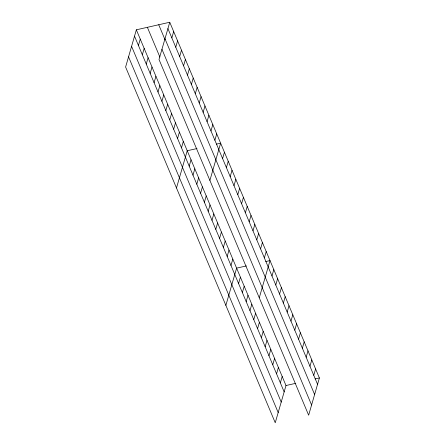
<?xml version="1.0" encoding="UTF-8"?>
<svg xmlns="http://www.w3.org/2000/svg" width="445" height="445" viewBox="0 0 445 445"><rect width="100%" height="100%" fill="white"/><g stroke="black" fill="none" stroke-linecap="round" stroke-linejoin="round"><path stroke-width="0.67" d="M136.354 29.809L125.607 67.028L275.244 422.75L285.99 385.531L136.354 29.809L169.756 22.25L319.393 377.972L308.646 415.191L159.01 59.469L169.756 22.25M138.434 45.462L140.264 39.115M142.344 54.768L144.18 48.416M146.26 64.069L148.09 57.722M150.171 73.375L152.006 67.023M154.087 82.681L155.922 76.329M171.837 37.903L173.667 31.556M158.003 91.982L159.833 85.629M175.747 47.209L177.583 40.857M161.913 101.288L163.749 94.935M179.663 56.509L181.493 50.163M165.829 110.588L167.659 104.236M183.574 65.816L185.409 59.463M169.74 119.894L171.575 113.542M187.49 75.122L189.325 68.769M173.656 129.195L175.486 122.842M191.406 84.422L193.236 78.07M177.566 138.501L179.402 132.148M195.316 93.728L197.152 87.376M181.482 147.801L183.312 141.449M199.232 103.029L201.062 96.676M176.487 187.974L187.228 150.755L197.024 148.535M203.143 112.335L204.978 105.982M189.192 166.135L191.027 159.783M207.059 121.635L208.889 115.283M192.991 175.163L194.827 168.816M210.969 130.941L212.805 124.589M196.79 184.197L198.626 177.844M214.885 140.242L216.715 133.889M200.589 193.225L202.419 186.872M209.89 180.414L220.631 143.195L216.342 144.163M204.388 202.258L206.219 195.906M222.595 158.576L224.43 152.223M208.188 211.286L210.018 204.934M226.394 167.604L228.229 161.257M211.981 220.314L213.817 213.962M230.193 176.637L232.029 170.285M215.781 229.347L217.616 222.995M233.992 185.665L235.828 179.313M219.58 238.375L221.415 232.023M237.791 194.693L239.621 188.346M223.379 247.403L225.215 241.051M241.591 203.727L243.421 197.374M227.178 256.437L229.014 250.084M245.39 212.755L247.22 206.402M230.977 265.465L232.807 259.112M249.183 221.788L251.019 215.436M225.865 305.365L236.607 268.14L246.408 265.926M252.983 230.816L254.818 224.464M238.576 283.526L240.406 277.174M256.782 239.844L258.617 233.492M242.369 292.554L244.205 286.202M260.581 248.877L262.416 242.525M246.168 301.582L248.004 295.23M264.38 257.905L266.21 251.553M249.968 310.616L251.803 304.263M259.268 297.805L270.009 260.581L265.726 261.554M253.767 319.644L255.602 313.291M271.978 275.967L273.809 269.614M257.566 328.671L259.396 322.319M275.772 284.995L277.608 278.642M261.365 337.705L263.195 331.353M279.571 294.023L281.407 287.67M265.164 346.733L266.994 340.38M283.37 303.056L285.206 296.704M268.958 355.761L270.794 349.408M287.17 312.084L289.005 305.732M272.757 364.794L274.593 358.442M290.969 321.112L292.799 314.76M276.556 373.822L278.392 367.47M294.768 330.146L296.598 323.793M280.356 382.85L282.191 376.498M298.567 339.173L300.397 332.821M302.366 348.201L304.196 341.849M306.16 357.235L307.996 350.882M309.959 366.263L311.795 359.91M313.758 375.291L315.594 368.938M285.99 385.531L295.786 383.312M315.105 378.94L319.393 377.972M167.921 28.602L317.558 384.324M164.984 38.787L314.615 394.509M158.732 24.742L164.995 39.633M161.952 49.284L311.589 405.006M147.373 27.317L159.9 57.088M134.518 36.162L284.155 391.884M131.581 46.347L281.212 402.069M128.549 56.843L278.186 412.565"/></g></svg>
